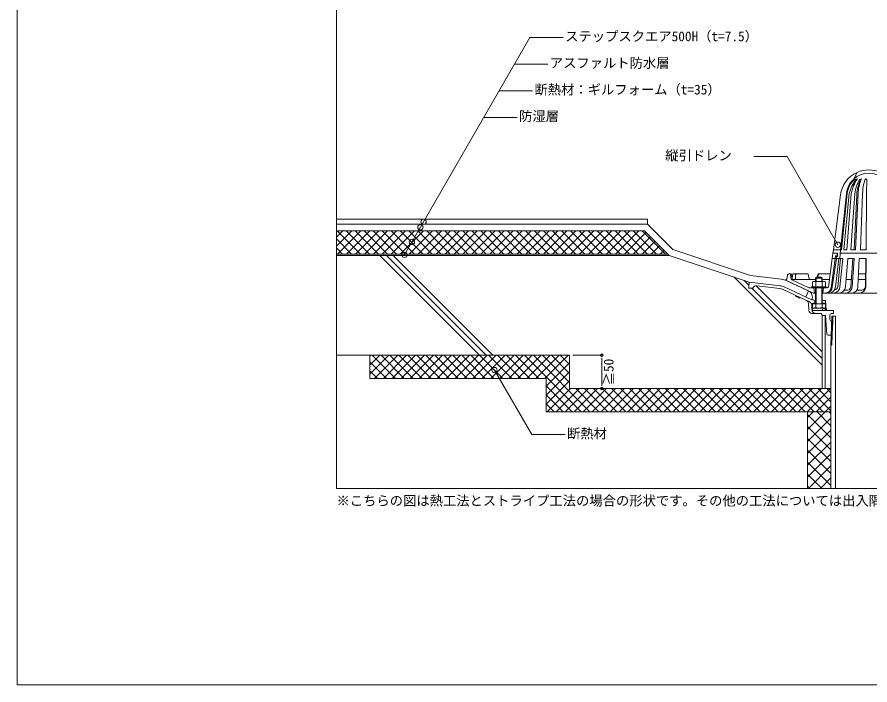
# Model space of a CAD drawing. Units: millimetres, scale not verified. Extents: x -1380 to 1380, y -955 to 955.
# Drawn here: x -1380 to -98, y -955 to 48 of the extents above; entities that cross this region are included whole.
import ezdxf
from ezdxf.enums import TextEntityAlignment as Align

# ---------------------------------------------------------------- set-up
doc = ezdxf.new("R2010")
doc.units = ezdxf.units.MM
doc.header["$LTSCALE"] = 3
doc.linetypes.add('USER2', pattern=[0.375, 0.25, -0.125])
for name, color, linetype, lineweight in [('0-0_0', 7, 'Continuous', 9), ('0-1_HATCH', 9, 'Continuous', 18), ('0-3_KUTAI', 3, 'Continuous', 18), ('0-4_BOUSUI', 1, 'Continuous', 18), ('0-5_MOJI', 7, 'Continuous', 18), ('0-6_sunpo', 7, 'Continuous', 18), ('0-8_dannnetu', 6, 'Continuous', 18), ('0-9_buhin', 2, 'Continuous', 18), ('0-A_KANAMONO', 4, 'Continuous', 18), ('0-B_WAKU', 7, 'Continuous', 18)]:
    doc.layers.add(name, color=color, linetype=linetype, lineweight=lineweight)
doc.styles.add('ＭＳ ゴシック', font='')
doc.styles.get('ＭＳ ゴシック').set_extended_font_data('MS Gothic')

# ---------------------------------------------------------------- blocks, each defined once
blk = doc.blocks.new('_DOT')
at = {"layer": '0-0_0'}
for p, q in [((-0.5, 0), (-1, 0)), ((0.25, 0), (-0.25, 0))]:
    blk.add_line(p, q, dxfattribs=at)
blk.add_circle((0, 0), 0.25, dxfattribs=at)

msp = doc.modelspace()

# ---------------------------------------------------------------- linework, layer by layer
at = {"layer": '0-0_0', "lineweight": 18}
msp.add_lwpolyline([(899.98, -660.013), (-900.02, -660.013), (-900.02, 539.987), (899.98, 539.987)], close=True, dxfattribs=at)
at = {"layer": '0-1_HATCH'}
for p, q in [((-900.02, -282.546), (-890.487, -273.013)), ((-900.02, -296.017), (-877.017, -273.013)), ((-863.864, -308.013), (-898.864, -273.013)), ((-898.547, -308.013), (-863.547, -273.013)), ((-850.393, -308.013), (-885.393, -273.013)), ((-885.076, -308.013), (-850.076, -273.013)), ((-836.923, -308.013), (-871.923, -273.013)), ((-871.606, -308.013), (-836.606, -273.013)), ((-823.452, -308.013), (-858.452, -273.013)), ((-858.135, -308.013), (-823.135, -273.013)), ((-809.982, -308.013), (-844.982, -273.013)), ((-844.665, -308.013), (-809.665, -273.013)), ((-796.512, -308.013), (-831.512, -273.013)), ((-831.195, -308.013), (-796.195, -273.013)), ((-783.041, -308.013), (-818.041, -273.013)), ((-817.724, -308.013), (-782.724, -273.013)), ((-769.571, -308.013), (-804.571, -273.013)), ((-804.254, -308.013), (-769.254, -273.013)), ((-756.101, -308.013), (-791.101, -273.013)), ((-790.784, -308.013), (-755.784, -273.013)), ((-742.63, -308.013), (-777.63, -273.013)), ((-777.313, -308.013), (-742.313, -273.013)), ((-729.16, -308.013), (-764.16, -273.013)), ((-763.843, -308.013), (-728.843, -273.013)), ((-715.689, -308.013), (-750.689, -273.013)), ((-750.372, -308.013), (-715.372, -273.013)), ((-702.219, -308.013), (-737.219, -273.013)), ((-736.902, -308.013), (-701.902, -273.013)), ((-688.749, -308.013), (-723.749, -273.013)), ((-723.432, -308.013), (-688.432, -273.013)), ((-675.278, -308.013), (-710.278, -273.013)), ((-709.961, -308.013), (-674.961, -273.013)), ((-661.808, -308.013), (-696.808, -273.013)), ((-696.491, -308.013), (-661.491, -273.013)), ((-648.337, -308.013), (-683.337, -273.013)), ((-683.02, -308.013), (-648.02, -273.013)), ((-634.867, -308.013), (-669.867, -273.013)), ((-669.55, -308.013), (-634.55, -273.013)), ((-621.397, -308.013), (-656.397, -273.013)), ((-656.08, -308.013), (-621.08, -273.013)), ((-607.926, -308.013), (-642.926, -273.013)), ((-642.609, -308.013), (-607.609, -273.013)), ((-594.456, -308.013), (-629.456, -273.013)), ((-629.139, -308.013), (-594.139, -273.013)), ((-580.986, -308.013), (-615.986, -273.013)), ((-615.669, -308.013), (-580.669, -273.013)), ((-567.515, -308.013), (-602.515, -273.013)), ((-602.198, -308.013), (-567.198, -273.013)), ((-554.045, -308.013), (-589.045, -273.013)), ((-588.728, -308.013), (-553.728, -273.013)), ((-540.574, -308.013), (-575.574, -273.013)), ((-575.257, -308.013), (-540.257, -273.013)), ((-527.104, -308.013), (-562.104, -273.013)), ((-561.787, -308.013), (-526.787, -273.013)), ((-513.634, -308.013), (-548.634, -273.013)), ((-548.317, -308.013), (-513.317, -273.013)), ((-500.163, -308.013), (-535.163, -273.013)), ((-534.846, -308.013), (-499.846, -273.013)), ((-486.693, -308.013), (-521.693, -273.013)), ((-521.376, -308.013), (-486.376, -273.013)), ((-473.222, -308.013), (-508.222, -273.013)), ((-507.905, -308.013), (-472.905, -273.013)), ((-459.752, -308.013), (-494.752, -273.013)), ((-494.435, -308.013), (-459.435, -273.013)), ((-446.282, -308.013), (-481.282, -273.013)), ((-480.965, -308.013), (-445.965, -273.013)), ((-432.811, -308.013), (-467.811, -273.013)), ((-467.494, -308.013), (-434.757, -275.276)), ((-419.341, -308.013), (-454.341, -273.013)), ((-405.871, -308.013), (-440.871, -273.013)), ((-877.334, -308.013), (-900.02, -285.327)), ((-454.024, -308.013), (-428.022, -282.011)), ((-440.554, -308.013), (-421.287, -288.747)), ((-890.804, -308.013), (-900.02, -298.797)), ((-427.083, -308.013), (-414.552, -295.482)), ((-413.613, -308.013), (-407.817, -302.217)), ((-685.02, -460.013), (-835.02, -310.013)), ((-675.02, -460.013), (-825.02, -310.013)), ((-665.02, -460.013), (-815.02, -310.013)), ((-170.02, -475.013), (-302.52, -342.513)), ((-280.284, -354.75), (-287.52, -347.513)), ((-170.02, -455.013), (-269.339, -355.694)), ((-170.02, -465.013), (-276.02, -359.013)), ((-850.02, -461.543), (-848.491, -460.013)), ((-850.02, -475.013), (-835.02, -460.013)), ((-850.02, -488.483), (-821.55, -460.013)), ((-811.567, -495.013), (-846.567, -460.013)), ((-843.08, -495.013), (-808.08, -460.013)), ((-798.097, -495.013), (-833.097, -460.013)), ((-829.609, -495.013), (-794.609, -460.013)), ((-784.627, -495.013), (-819.627, -460.013)), ((-816.139, -495.013), (-781.139, -460.013)), ((-771.156, -495.013), (-806.156, -460.013)), ((-802.669, -495.013), (-767.669, -460.013)), ((-757.686, -495.013), (-792.686, -460.013)), ((-789.198, -495.013), (-754.198, -460.013)), ((-744.216, -495.013), (-779.216, -460.013)), ((-775.728, -495.013), (-740.728, -460.013)), ((-730.745, -495.013), (-765.745, -460.013)), ((-762.257, -495.013), (-727.257, -460.013)), ((-717.275, -495.013), (-752.275, -460.013)), ((-748.787, -495.013), (-713.787, -460.013)), ((-703.804, -495.013), (-738.804, -460.013)), ((-735.317, -495.013), (-700.317, -460.013)), ((-690.334, -495.013), (-725.334, -460.013)), ((-721.846, -495.013), (-686.846, -460.013)), ((-676.864, -495.013), (-711.864, -460.013)), ((-708.376, -495.013), (-673.376, -460.013)), ((-663.393, -495.013), (-698.393, -460.013)), ((-694.905, -495.013), (-659.905, -460.013)), ((-649.923, -495.013), (-684.923, -460.013)), ((-681.435, -495.013), (-646.435, -460.013)), ((-636.452, -495.013), (-671.452, -460.013)), ((-667.965, -495.013), (-632.965, -460.013)), ((-622.982, -495.013), (-657.982, -460.013)), ((-654.494, -495.013), (-619.494, -460.013)), ((-609.512, -495.013), (-644.512, -460.013)), ((-641.024, -495.013), (-606.024, -460.013)), ((-596.041, -495.013), (-631.041, -460.013)), ((-627.554, -495.013), (-592.554, -460.013)), ((-532.571, -545.013), (-617.571, -460.013)), ((-614.083, -495.013), (-579.083, -460.013)), ((-519.101, -545.013), (-604.101, -460.013)), ((-600.613, -495.013), (-565.613, -460.013)), ((-550.02, -500.623), (-590.63, -460.013)), ((-587.142, -495.013), (-552.142, -460.013)), ((-550.02, -487.152), (-577.16, -460.013)), ((-550.02, -473.682), (-563.689, -460.013)), ((-550.02, -460.212), (-550.219, -460.013)), ((-825.038, -495.013), (-850.02, -470.03)), ((-585.02, -506.362), (-550.02, -471.362)), ((-838.508, -495.013), (-850.02, -483.501)), ((-585.02, -519.832), (-550.02, -484.832)), ((-585.02, -533.302), (-550.02, -498.302)), ((-546.041, -545.013), (-585.02, -506.034)), ((-583.261, -545.013), (-548.261, -510.013)), ((-569.79, -545.013), (-534.79, -510.013)), ((-556.32, -545.013), (-521.32, -510.013)), ((-542.85, -545.013), (-507.85, -510.013)), ((-505.63, -545.013), (-540.63, -510.013)), ((-529.379, -545.013), (-494.379, -510.013)), ((-492.16, -545.013), (-527.16, -510.013)), ((-515.909, -545.013), (-480.909, -510.013)), ((-478.689, -545.013), (-513.689, -510.013)), ((-502.439, -545.013), (-467.439, -510.013)), ((-465.219, -545.013), (-500.219, -510.013)), ((-488.968, -545.013), (-453.968, -510.013)), ((-451.749, -545.013), (-486.749, -510.013)), ((-475.498, -545.013), (-440.498, -510.013)), ((-438.278, -545.013), (-473.278, -510.013)), ((-462.027, -545.013), (-427.027, -510.013)), ((-424.808, -545.013), (-459.808, -510.013)), ((-448.557, -545.013), (-413.557, -510.013)), ((-411.337, -545.013), (-446.337, -510.013)), ((-435.087, -545.013), (-400.087, -510.013)), ((-397.867, -545.013), (-432.867, -510.013)), ((-421.616, -545.013), (-386.616, -510.013)), ((-384.397, -545.013), (-419.397, -510.013)), ((-408.146, -545.013), (-373.146, -510.013)), ((-370.926, -545.013), (-405.926, -510.013)), ((-394.675, -545.013), (-359.675, -510.013)), ((-357.456, -545.013), (-392.456, -510.013)), ((-381.205, -545.013), (-346.205, -510.013)), ((-343.986, -545.013), (-378.986, -510.013)), ((-367.735, -545.013), (-332.735, -510.013)), ((-330.515, -545.013), (-365.515, -510.013)), ((-354.264, -545.013), (-319.264, -510.013)), ((-317.045, -545.013), (-352.045, -510.013)), ((-340.794, -545.013), (-305.794, -510.013)), ((-303.574, -545.013), (-338.574, -510.013)), ((-327.324, -545.013), (-292.324, -510.013)), ((-290.104, -545.013), (-325.104, -510.013)), ((-313.853, -545.013), (-278.853, -510.013)), ((-276.634, -545.013), (-311.634, -510.013)), ((-300.383, -545.013), (-265.383, -510.013)), ((-263.163, -545.013), (-298.163, -510.013)), ((-286.912, -545.013), (-251.912, -510.013)), ((-249.693, -545.013), (-284.693, -510.013)), ((-273.442, -545.013), (-238.442, -510.013)), ((-236.222, -545.013), (-271.222, -510.013)), ((-259.972, -545.013), (-224.972, -510.013)), ((-222.752, -545.013), (-257.752, -510.013)), ((-246.501, -545.013), (-211.501, -510.013)), ((-209.282, -545.013), (-244.282, -510.013)), ((-233.031, -545.013), (-198.031, -510.013)), ((-195.811, -545.013), (-230.811, -510.013)), ((-219.561, -545.013), (-184.561, -510.013)), ((-182.341, -545.013), (-217.341, -510.013)), ((-206.09, -545.013), (-171.09, -510.013)), ((-168.871, -545.013), (-203.871, -510.013)), ((-192.62, -545.013), (-157.62, -510.013)), ((-157.02, -543.393), (-190.4, -510.013)), ((-157.02, -529.922), (-176.93, -510.013)), ((-157.02, -516.452), (-163.459, -510.013)), ((-559.512, -545.013), (-585.02, -519.504)), ((-179.149, -545.013), (-157.02, -522.884)), ((-572.982, -545.013), (-585.02, -532.975)), ((-165.679, -545.013), (-157.02, -536.355)), ((-192.02, -553.394), (-183.639, -545.013)), ((-192.02, -571.355), (-165.679, -545.013)), ((-157.02, -583.804), (-192.02, -548.804)), ((-157.02, -565.843), (-177.851, -545.013)), ((-157.02, -547.883), (-159.89, -545.013)), ((-192.02, -589.315), (-157.02, -554.315)), ((-157.02, -601.764), (-192.02, -566.764)), ((-192.02, -607.276), (-157.02, -572.276)), ((-157.02, -619.725), (-192.02, -584.725)), ((-192.02, -625.236), (-157.02, -590.236)), ((-157.02, -637.685), (-192.02, -602.685)), ((-192.02, -643.197), (-157.02, -608.197)), ((-157.02, -655.646), (-192.02, -620.646)), ((-190.876, -660.013), (-157.02, -626.157)), ((-170.614, -660.013), (-192.02, -638.606)), ((-172.916, -660.013), (-157.02, -644.118)), ((-188.574, -660.013), (-192.02, -656.567))]:
    msp.add_line(p, q, dxfattribs=at)
at = {"layer": '0-3_KUTAI'}
for p in [(-900.02, -310.013), (-280.02, -350.013)]:
    msp.add_line(p, (-400.02, -310.013), dxfattribs=at)
msp.add_lwpolyline([(-900.02, -460.013), (-550.02, -460.013), (-550.02, -510.013), (-170.02, -510.013)], dxfattribs=at)
at = {"layer": '0-4_BOUSUI'}
for p, q in [((-900.02, -255.513), (-432.878, -255.513)), ((-432.878, -263.013), (-432.878, -255.513)), ((-900.02, -308.013), (-402.02, -308.013)), ((-402.02, -308.013), (-400.02, -310.013)), ((-222.898, -348.301), (-190.691, -363.319)), ((-190.691, -363.319), (-194.917, -372.382))]:
    msp.add_line(p, q, dxfattribs=at)
msp.add_lwpolyline([(-900.02, -263.013), (-432.878, -263.013), (-394.619, -301.273), (-277.821, -340.205), (-232.002, -345.704)], dxfattribs=at)
for centre, radius, start, end in [((-235.576, -375.49), 30, 65, 83.15723), ((-194.917, -372.382), 10, 335, 65)]:
    msp.add_arc(centre, radius, start, end, dxfattribs=at)
at = {"layer": '0-5_MOJI'}
for p, q in [((-609.39, 17.305), (-797.881, -309.17)), ((-559.39, 17.305), (-609.39, 17.305)), ((-582.484, -22.695), (-632.484, -22.695)), ((-655.578, -62.695), (-605.578, -62.695)), ((-678.672, -102.695), (-628.672, -102.695))]:
    msp.add_line(p, q, dxfattribs=at)
for points in [[(-273.061, -161.608), (-223.061, -161.608), (-146.692, -293.883)], [(-556.535, -579.146), (-606.535, -579.146), (-662.55, -482.124)]]:
    msp.add_lwpolyline(points, dxfattribs=at)
for centre in [(-769.205, -259.502), (-773.96, -267.737), (-786.704, -289.812), (-146.692, -293.883), (-797.881, -309.17), (-662.55, -482.124)]:
    msp.add_circle(centre, 4, dxfattribs=at)
at = {"layer": '0-6_sunpo'}
for p, q in [((-545.02, -460.013), (-501.209, -460.013)), ((-501.209, -468.013), (-501.209, -502.013)), ((-545.02, -510.013), (-501.209, -510.013))]:
    msp.add_line(p, q, dxfattribs=at)
at = {"layer": '0-8_dannnetu'}
for p, q in [((-900.02, -273.013), (-437.02, -273.013)), ((-402.02, -308.013), (-437.02, -273.013)), ((-850.02, -460.013), (-850.02, -495.013)), ((-165.52, -510.013), (-157.02, -510.013)), ((-192.02, -545.013), (-192.02, -660.013))]:
    msp.add_line(p, q, dxfattribs=at)
msp.add_lwpolyline([(-850.02, -495.013), (-585.02, -495.013), (-585.02, -545.013), (-157.02, -545.013)], dxfattribs=at)
at = {"layer": '0-9_buhin'}
msp.add_lwpolyline([(-165.52, -510.013), (-170.02, -510.013), (-170.02, -400.013), (-165.52, -400.013)], close=True, dxfattribs=at)
for points in [[(-157.02, -660.013), (-157.02, -445.533), (-155.642, -401.433), (-150.42, -401.433), (-150.42, -660.013)], [(-154.163, -401.433), (-155.499, -444.184), (-157.005, -445.054)]]:
    msp.add_lwpolyline(points, dxfattribs=at)
at = {"layer": '0-A_KANAMONO'}
for p, q in [((-117.52, -185.284), (-122.52, -195.072)), ((-103.177, -196.102), (-103.808, -217.093)), ((-133.63, -217.093), (-142.508, -301.562)), ((-142.508, -301.562), (-133.843, -217.093)), ((-132.521, -217.093), (-141.084, -301.562)), ((-129.623, -217.093), (-137.792, -301.562)), ((-126.464, -217.093), (-133.199, -301.562)), ((-121.108, -217.093), (-127.119, -301.562)), ((-116.381, -217.093), (-120.247, -301.562)), ((-109.383, -217.093), (-112.423, -301.562)), ((-103.808, -217.093), (-104.318, -301.562)), ((-153.372, -301.562), (-142.663, -219.029)), ((-118.34, -219.029), (-121.949, -301.562)), ((-154.02, -306.562), (-155.102, -314.562)), ((-154.02, -306.562), (-153.372, -301.562)), ((-154.02, -306.562), (-147.02, -306.562)), ((-150.02, -306.562), (-154.02, -306.562)), ((-153.372, -301.562), (-142.508, -301.562)), ((-153.372, -301.562), (-142.508, -301.562)), ((-148.02, -306.562), (-147.02, -310.562)), ((-143.841, -314.562), (-142.508, -301.562)), ((-143.02, -306.562), (-100.02, -306.562)), ((-142.508, -301.562), (-141.084, -301.562)), ((-137.792, -301.562), (-133.199, -301.562)), ((-127.119, -301.562), (-120.247, -301.562)), ((-112.423, -301.562), (-104.318, -301.562)), ((-57.02, -306.562), (-100.02, -306.562)), ((-155.102, -314.562), (-160.935, -357.732)), ((-150.561, -314.562), (-156.476, -358.334)), ((-139.337, -314.562), (-155.102, -314.562)), ((-148.914, -314.562), (-155.05, -357.174)), ((-150.249, -314.562), (-153.311, -314.562)), ((-150.02, -310.562), (-150.561, -314.562)), ((-145.093, -314.562), (-150.401, -357.276)), ((-147.02, -310.562), (-150.02, -310.562)), ((-148.52, -314.562), (-149.083, -311.562)), ((-148.52, -314.562), (-143.841, -314.562)), ((-146.811, -356.956), (-142.553, -314.562)), ((-139.337, -314.562), (-145.093, -314.562)), ((-143.627, -357.276), (-139.337, -314.562)), ((-131.438, -314.562), (-135.138, -357.276)), ((-123.684, -314.562), (-131.438, -314.562)), ((-122.348, -314.562), (-131.438, -314.562)), ((-124.252, -314.562), (-127.141, -357.147)), ((-122.348, -314.562), (-125.246, -357.276)), ((-114.707, -314.562), (-116.418, -357.276)), ((-104.086, -314.562), (-114.707, -314.562)), ((-113.994, -314.562), (-105.176, -314.562)), ((-104.486, -314.556), (-105.118, -357.27)), ((-104.086, -314.562), (-104.718, -357.276)), ((-222.228, -339.328), (-222.743, -343.705)), ((-220.242, -337.562), (-219.805, -337.562)), ((-217.459, -337.562), (-219.805, -337.562)), ((-217.818, -339.335), (-217.051, -346.062)), ((-216.371, -338.495), (-215.456, -344.451)), ((-214.344, -338.37), (-215.49, -344.231)), ((-213.363, -337.562), (-208.289, -337.562)), ((-210.088, -339.305), (-210.272, -345.094)), ((-208.289, -337.562), (-192.305, -337.562)), ((-191.331, -338.334), (-189.701, -345.29)), ((-180.02, -344.013), (-170.02, -344.013)), ((-179.22, -343.213), (-179.22, -348.962)), ((-176.905, -338.495), (-177.918, -342.513)), ((-175.884, -338.888), (-176.577, -342.513)), ((-175.741, -337.588), (-158.213, -337.588)), ((-170.82, -343.213), (-170.82, -348.962)), ((-104.826, -337.562), (-115.628, -337.562)), ((-268.437, -355.734), (-233.706, -359.902)), ((-185.854, -376.608), (-227.124, -357.364)), ((-225.02, -346.989), (-225.02, -346.881)), ((-224.482, -347.562), (-224.662, -347.452)), ((-224.482, -347.562), (-183.736, -366.562)), ((-213.578, -346.062), (-217.051, -346.062)), ((-217.051, -346.062), (-190.244, -358.562)), ((-211.272, -346.062), (-213.578, -346.062)), ((-188.728, -346.062), (-211.272, -346.062)), ((-162.795, -358.562), (-190.244, -358.562)), ((-185.297, -346.062), (-188.728, -346.062)), ((-183.71, -346.062), (-185.297, -346.062)), ((-183.71, -346.062), (-180.02, -346.062)), ((-179.928, -349.721), (-183.52, -348.962)), ((-182.547, -358.562), (-181.547, -366.562)), ((-180.27, -358.562), (-180.27, -356.962)), ((-180.02, -358.562), (-180.02, -382.513)), ((-179.928, -349.721), (-179.928, -356.962)), ((-179.22, -358.562), (-179.22, -382.513)), ((-170.82, -358.562), (-170.82, -382.513)), ((-166.52, -348.962), (-170.113, -349.721)), ((-170.113, -356.962), (-170.113, -349.721)), ((-170.02, -346.062), (-159.358, -346.062)), ((-170.02, -382.513), (-170.02, -358.562)), ((-169.77, -358.562), (-169.77, -356.962)), ((-168.02, -358.562), (-169.02, -366.562)), ((-128.29, -346.062), (-134.167, -346.062)), ((-128.29, -346.062), (-134.167, -346.062)), ((-115.969, -346.062), (-104.952, -346.062)), ((-228.941, -361.261), (-193.734, -377.678)), ((-183.736, -366.562), (-180.02, -366.562)), ((-183.736, -366.562), (-180.02, -366.562)), ((-170.02, -366.562), (-100.02, -366.562)), ((-136.558, -362.062), (-131.44, -362.062)), ((-117.838, -362.062), (-110.715, -362.062)), ((-16.305, -366.562), (-100.02, -366.562)), ((-190.855, -381.933), (-190.282, -392.289)), ((-185.52, -390.513), (-185.52, -383.513)), ((-181.02, -377.513), (-180.02, -377.513)), ((-181.02, -381.513), (-180.02, -381.513)), ((-179.928, -382.513), (-179.928, -388.334)), ((-170.113, -388.334), (-170.113, -382.513)), ((-170.02, -377.513), (-165.02, -377.513)), ((-170.02, -381.513), (-164.754, -381.513)), ((-165.02, -377.513), (-164.02, -392.513)), ((-183.52, -389.093), (-179.928, -388.334)), ((-170.113, -388.334), (-166.52, -389.093)), ((-169.217, -389.513), (-169.217, -390.513)), ((-165.753, -389.513), (-165.753, -392.513)), ((-158.52, -406.013), (-158.52, -400.013)), ((-156.535, -430.013), (-155.879, -408.992))]:
    msp.add_line(p, q, dxfattribs=at)
at = {"layer": '0-A_KANAMONO', "linetype": 'USER2'}
for p, q in [((-193.734, -377.678), (-188.709, -380.021)), ((-185.832, -384.236), (-185.318, -392.33))]:
    msp.add_line(p, q, dxfattribs=at)
at = {"layer": '0-A_KANAMONO'}
for points in [[(-147.02, -306.562), (-147.02, -311.562), (-149.083, -311.562)], [(-170.02, -348.962), (-170.02, -344.013), (-171.52, -342.513), (-178.52, -342.513), (-180.02, -344.013), (-180.02, -348.962)], [(-233.194, -355.632), (-280.02, -350.013), (-280.52, -359.013), (-274.52, -359.013)], [(-128.29, -346.062), (-134.167, -346.062), (-126.389, -346.062)], [(-203.187, -373.27), (-204.063, -373.965), (-210.407, -371.007), (-210.438, -369.889)], [(-183.52, -381.513), (-181.02, -381.513), (-181.02, -377.513), (-181.52, -377.513), (-184.52, -376.114)], [(-185.29, -397.013), (-171.02, -397.013), (-170.02, -400.013), (-165.02, -400.013), (-163.145, -428.146)], [(-155.52, -397.013), (-153.02, -397.013), (-153.02, -392.513), (-183.52, -392.513)], [(-163.95, -392.513), (-163.95, -389.513), (-169.217, -389.513)], [(-161.149, -430.013), (-156.535, -430.013), (-154.988, -428.513), (-154.378, -409.013), (-155.52, -409.013)]]:
    msp.add_lwpolyline(points, dxfattribs=at)
for points in [[(-164.02, -356.962), (-164.02, -358.562), (-186.02, -358.562), (-186.02, -356.962)], [(-166.52, -348.962), (-183.52, -348.962), (-184.835, -349.721), (-184.835, -356.962), (-165.206, -356.962), (-165.206, -349.721)], [(-184.835, -382.513), (-184.835, -388.334), (-183.52, -389.093), (-166.52, -389.093), (-165.206, -388.334), (-165.206, -382.513)]]:
    msp.add_lwpolyline(points, close=True, dxfattribs=at)
for centre, radius, start, end in [((-100.02, -224.562), 43, 114.01506, 172.60714), ((-100.02, -220.562), 34, 90, 174.14327), ((-100.02, -224.562), 43, 90, 114.01506), ((-100.02, -224.562), 43, 65.98494, 90), ((-100.02, -220.562), 34, 5.85673, 90), ((-103.328, -220.111), 30.452, 124.6897, 174.31133), ((-98.099, -221.43), 34.694, 130.56111, 172.819), ((-72.359, -232.009), 59.174, 142.64194, 165.39984), ((-64.017, -230.059), 63.78, 146.73123, 168.26975), ((-71.711, -223.041), 49.754, 147.21813, 173.13327), ((-117.018, -198.322), 3.252, 95.9237, 136.95294), ((-65.43, -222.039), 52.995, 149.41279, 176.7446), ((-50.612, -220.904), 65.88, 157.88483, 176.68346), ((-111.164, -198.322), 3.252, 88.00835, 136.95294), ((-54.617, -216.056), 54.776, 158.63666, 181.08437), ((-104.403, -196.317), 1.245, 9.92349, 170.07651), ((-225.723, -343.355), 3, 292.78322, 353.29016), ((-220.242, -339.562), 2, 90, 173.29016), ((-219.805, -339.562), 2, 6.50855, 90), ((-217.459, -338.662), 1.1, 8.73633, 90), ((-213.578, -344.162), 1.9, 188.73633, 270), ((-213.363, -338.562), 1, 90, 168.93852), ((-211.272, -345.062), 1, 270, 358.17441), ((-208.289, -339.362), 1.8, 90, 178.17441), ((-192.305, -338.562), 1, 13.18609, 90), ((-188.728, -345.062), 1, 193.18609, 270), ((-175.741, -338.788), 1.2, 90, 165.84869), ((-174.313, -339.188), 1.6, 90, 169.17503), ((-128.29, -341.062), 5, 270, 292.66299), ((-269.151, -361.691), 6, 83.15723, 153.48932), ((-235.576, -375.49), 20, 65, 83.15723), ((-224.27, -346.812), 0.75, 112.78322, 238.51591), ((-175.02, -365.203), 16.241, 72.41205, 107.58795), ((-165.89, -357.062), 9.5, 270, 352.30395), ((-164.561, -357.062), 9.5, 270, 358.71059), ((-162.795, -356.562), 2, 270, 352.30395), ((-159.898, -357.062), 9.5, 270, 358.71059), ((-153.125, -357.062), 9.5, 270, 358.71059), ((-151.81, -356.843), 5, 271.39299, 358.71059), ((-144.636, -357.062), 9.5, 270, 358.71059), ((-134.743, -357.062), 9.5, 270, 358.71059), ((-132.436, -356.853), 5.303, 280.82629, 356.82158), ((-125.915, -357.062), 9.5, 270, 358.71059), ((-114.215, -357.062), 9.5, 270, 358.71059), ((-111.233, -355.792), 6.291, 274.7186, 346.41756), ((-235.576, -375.49), 15.7, 65, 83.15723), ((-195.847, -382.21), 5, 3.16763, 65), ((-185.432, -375.702), 1, 245, 335.65137), ((-183.52, -383.513), 2, 90, 180), ((-185.29, -392.013), 5, 183.16763, 270), ((-183.52, -390.513), 2, 180, 270), ((-175.02, -372.852), 16.241, 252.41205, 287.58795), ((-171.217, -390.513), 2, 270, 0), ((-155.52, -400.013), 3, 90, 180), ((-155.52, -406.013), 3, 180, 270), ((-161.149, -428.013), 2, 183.81407, 270)]:
    msp.add_arc(centre, radius, start, end, dxfattribs=at)
at = {"layer": '0-A_KANAMONO', "linetype": 'USER2'}
for centre, start, end in [((-190.822, -384.553), 3.63573, 65), ((-180.328, -392.013), 183.63573, 270)]:
    msp.add_arc(centre, 5, start, end, dxfattribs=at)
at = {"layer": '0-B_WAKU'}
msp.add_lwpolyline([(-1380.02, -955.013), (1379.98, -955.013), (1379.98, 954.987), (-1380.02, 954.987)], close=True, dxfattribs=at)

# ---------------------------------------------------------------- block references
at = {"layer": '0-6_sunpo', "xscale": 8, "yscale": 8}
for p, rotation in [((-501.209, -460.013), 90), ((-501.209, -510.013), 270)]:
    msp.add_blockref('_DOT', p, dxfattribs=dict(at, rotation=rotation))

# ---------------------------------------------------------------- texts
at = {"layer": '0-5_MOJI', "style": 'ＭＳ ゴシック'}
for s, p in [('ステップスクエア500H（t=7.5）', (-556.39, 7.305)), ('アスファルト防水層', (-579.484, -32.695)), ('断熱材：ギルフォーム（t=35）', (-602.578, -72.695)), ('防湿層', (-625.672, -112.695)), ('縦引ドレン', (-406.01, -171.608)), ('断熱材', (-553.535, -589.146)), ('※こちらの図は熱工法とストライプ工法の場合の形状です。その他の工法については出入隅の形状等一部が異なります。', (-900.02, -690.013))]:
    msp.add_text(s, height=14.66, dxfattribs=at).set_placement(p, align=Align.BOTTOM_LEFT)
at = {"layer": '0-6_sunpo', "style": 'ＭＳ ゴシック'}
msp.add_text('≧50', height=14.66, rotation=90, dxfattribs=at).set_placement((-479.346, -505.013), align=Align.BOTTOM_LEFT)

doc.saveas('drawing.dxf')
